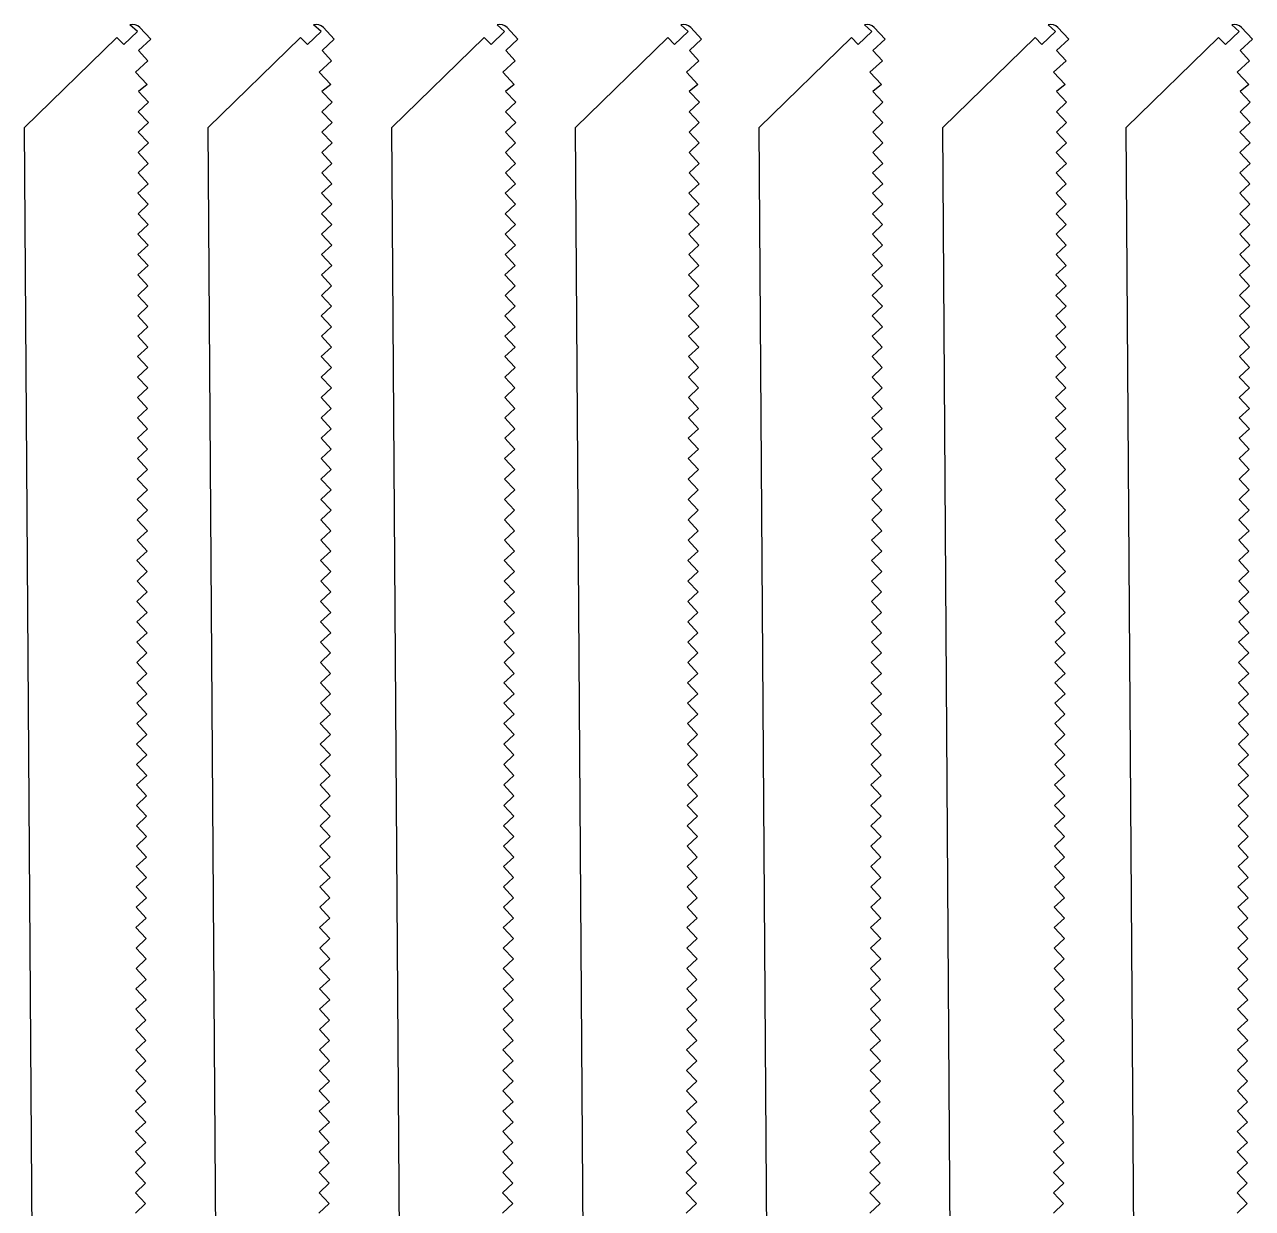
# Model space of a CAD drawing. Extents: x 12 to 2357, y -4 to 494.
# Drawn here: x 883.8 to 983, y 110 to 205.7 of the extents above; entities that cross this region are included whole.
import ezdxf

# ---------------------------------------------------------------- set-up
doc = ezdxf.new("R2010")
doc.units = 0
doc.layers.get('0').update_dxf_attribs({"linetype": 'CONTINUOUS'})

msp = doc.modelspace()

# ---------------------------------------------------------------- linework, layer by layer
for p, q in [((892.884, 205.108), (892.282, 205.627)), ((893.08, 205.423), (893.959, 204.48)), ((907.724, 205.108), (907.122, 205.627)), ((907.92, 205.423), (908.799, 204.48)), ((922.564, 205.108), (921.961, 205.627)), ((922.76, 205.423), (923.639, 204.48)), ((937.404, 205.108), (936.801, 205.627)), ((937.6, 205.423), (938.479, 204.48)), ((952.243, 205.108), (951.641, 205.627)), ((952.439, 205.423), (953.319, 204.48)), ((967.083, 205.108), (966.481, 205.627)), ((967.279, 205.423), (968.159, 204.48)), ((981.923, 205.108), (981.321, 205.627)), ((982.119, 205.423), (982.998, 204.48)), ((883.764, 197.342), (891.226, 204.605)), ((891.226, 204.605), (891.781, 204.035)), ((891.781, 204.035), (892.884, 205.108)), ((893.959, 204.48), (892.971, 203.559)), ((898.604, 197.342), (906.066, 204.605)), ((906.066, 204.605), (906.621, 204.035)), ((906.621, 204.035), (907.724, 205.108)), ((908.799, 204.48), (907.811, 203.559)), ((913.444, 197.342), (920.906, 204.605)), ((920.906, 204.605), (921.461, 204.035)), ((921.461, 204.035), (922.564, 205.108)), ((923.639, 204.48), (922.651, 203.559)), ((928.284, 197.342), (935.746, 204.605)), ((935.746, 204.605), (936.301, 204.035)), ((936.301, 204.035), (937.404, 205.108)), ((938.479, 204.48), (937.49, 203.559)), ((943.124, 197.342), (950.586, 204.605)), ((950.586, 204.605), (951.141, 204.035)), ((951.141, 204.035), (952.243, 205.108)), ((953.319, 204.48), (952.33, 203.559)), ((957.964, 197.342), (965.426, 204.605)), ((965.426, 204.605), (965.981, 204.035)), ((965.981, 204.035), (967.083, 205.108)), ((968.159, 204.48), (967.17, 203.559)), ((972.803, 197.342), (980.266, 204.605)), ((980.266, 204.605), (980.82, 204.035)), ((980.82, 204.035), (981.923, 205.108)), ((982.998, 204.48), (982.01, 203.559)), ((892.971, 203.559), (893.735, 202.739)), ((907.811, 203.559), (908.575, 202.739)), ((922.651, 203.559), (923.414, 202.739)), ((937.49, 203.559), (938.254, 202.739)), ((952.33, 203.559), (953.094, 202.739)), ((967.17, 203.559), (967.934, 202.739)), ((982.01, 203.559), (982.774, 202.739)), ((893.735, 202.739), (892.728, 201.821)), ((908.575, 202.739), (907.568, 201.821)), ((923.414, 202.739), (922.408, 201.821)), ((938.254, 202.739), (937.248, 201.821)), ((953.094, 202.739), (952.088, 201.821)), ((967.934, 202.739), (966.928, 201.821)), ((982.774, 202.739), (981.768, 201.821)), ((892.728, 201.821), (893.665, 200.81)), ((907.568, 201.821), (908.505, 200.81)), ((922.408, 201.821), (923.345, 200.81)), ((937.248, 201.821), (938.184, 200.81)), ((952.088, 201.821), (953.024, 200.81)), ((966.928, 201.821), (967.864, 200.81)), ((981.768, 201.821), (982.704, 200.81)), ((893.665, 200.81), (892.962, 200.261)), ((908.505, 200.81), (907.802, 200.261)), ((923.345, 200.81), (922.642, 200.261)), ((938.184, 200.81), (937.482, 200.261)), ((953.024, 200.81), (952.321, 200.261)), ((967.864, 200.81), (967.161, 200.261)), ((982.704, 200.81), (982.001, 200.261)), ((892.962, 200.261), (893.78, 199.384)), ((907.802, 200.261), (908.62, 199.384)), ((922.642, 200.261), (923.459, 199.384)), ((937.482, 200.261), (938.299, 199.384)), ((952.321, 200.261), (953.139, 199.384)), ((967.161, 200.261), (967.979, 199.384)), ((982.001, 200.261), (982.819, 199.384)), ((893.78, 199.384), (892.958, 198.607)), ((892.958, 198.607), (893.775, 197.73)), ((908.62, 199.384), (907.797, 198.607)), ((907.797, 198.607), (908.615, 197.73)), ((923.459, 199.384), (922.637, 198.607)), ((922.637, 198.607), (923.455, 197.73)), ((938.299, 199.384), (937.477, 198.607)), ((937.477, 198.607), (938.295, 197.73)), ((953.139, 199.384), (952.317, 198.607)), ((952.317, 198.607), (953.135, 197.73)), ((967.979, 199.384), (967.157, 198.607)), ((967.157, 198.607), (967.975, 197.73)), ((982.819, 199.384), (981.997, 198.607)), ((981.997, 198.607), (982.815, 197.73)), ((893.775, 197.73), (892.953, 196.964)), ((908.615, 197.73), (907.793, 196.964)), ((923.455, 197.73), (922.633, 196.964)), ((938.295, 197.73), (937.473, 196.964)), ((953.135, 197.73), (952.313, 196.964)), ((967.975, 197.73), (967.153, 196.964)), ((982.815, 197.73), (981.992, 196.964)), ((884.976, 21.448), (883.764, 197.342)), ((892.953, 196.964), (893.771, 196.087)), ((899.816, 21.448), (898.604, 197.342)), ((907.793, 196.964), (908.611, 196.087)), ((914.656, 21.448), (913.444, 197.342)), ((922.633, 196.964), (923.451, 196.087)), ((929.496, 21.448), (928.284, 197.342)), ((937.473, 196.964), (938.291, 196.087)), ((944.336, 21.448), (943.124, 197.342)), ((952.313, 196.964), (953.13, 196.087)), ((959.176, 21.448), (957.964, 197.342)), ((967.153, 196.964), (967.97, 196.087)), ((974.016, 21.448), (972.803, 197.342)), ((981.992, 196.964), (982.81, 196.087)), ((893.771, 196.087), (892.949, 195.32)), ((908.611, 196.087), (907.789, 195.32)), ((923.451, 196.087), (922.628, 195.32)), ((938.291, 196.087), (937.468, 195.32)), ((953.13, 196.087), (952.308, 195.32)), ((967.97, 196.087), (967.148, 195.32)), ((982.81, 196.087), (981.988, 195.32)), ((892.949, 195.32), (893.766, 194.433)), ((907.789, 195.32), (908.606, 194.433)), ((922.628, 195.32), (923.446, 194.433)), ((937.468, 195.32), (938.286, 194.433)), ((952.308, 195.32), (953.126, 194.433)), ((967.148, 195.32), (967.966, 194.433)), ((981.988, 195.32), (982.806, 194.433)), ((893.766, 194.433), (892.944, 193.666)), ((892.944, 193.666), (893.757, 192.795)), ((908.606, 194.433), (907.784, 193.666)), ((907.784, 193.666), (908.597, 192.795)), ((923.446, 194.433), (922.624, 193.666)), ((922.624, 193.666), (923.436, 192.795)), ((938.286, 194.433), (937.464, 193.666)), ((937.464, 193.666), (938.276, 192.795)), ((953.126, 194.433), (952.304, 193.666)), ((952.304, 193.666), (953.116, 192.795)), ((967.966, 194.433), (967.144, 193.666)), ((967.144, 193.666), (967.956, 192.795)), ((982.806, 194.433), (981.984, 193.666)), ((981.984, 193.666), (982.796, 192.795)), ((893.757, 192.795), (892.929, 192.023)), ((908.597, 192.795), (907.769, 192.023)), ((923.436, 192.795), (922.609, 192.023)), ((938.276, 192.795), (937.449, 192.023)), ((953.116, 192.795), (952.289, 192.023)), ((967.956, 192.795), (967.129, 192.023)), ((982.796, 192.795), (981.969, 192.023)), ((892.929, 192.023), (893.758, 191.135)), ((907.769, 192.023), (908.597, 191.135)), ((922.609, 192.023), (923.437, 191.135)), ((937.449, 192.023), (938.277, 191.135)), ((952.289, 192.023), (953.117, 191.135)), ((967.129, 192.023), (967.957, 191.135)), ((981.969, 192.023), (982.797, 191.135)), ((893.758, 191.135), (892.935, 190.369)), ((908.597, 191.135), (907.775, 190.369)), ((923.437, 191.135), (922.615, 190.369)), ((938.277, 191.135), (937.455, 190.369)), ((953.117, 191.135), (952.295, 190.369)), ((967.957, 191.135), (967.135, 190.369)), ((982.797, 191.135), (981.975, 190.369)), ((892.935, 190.369), (893.753, 189.492)), ((907.775, 190.369), (908.593, 189.492)), ((922.615, 190.369), (923.433, 189.492)), ((937.455, 190.369), (938.273, 189.492)), ((952.295, 190.369), (953.113, 189.492)), ((967.135, 190.369), (967.953, 189.492)), ((981.975, 190.369), (982.793, 189.492)), ((893.753, 189.492), (892.931, 188.725)), ((892.931, 188.725), (893.749, 187.838)), ((908.593, 189.492), (907.771, 188.725)), ((907.771, 188.725), (908.589, 187.838)), ((923.433, 189.492), (922.611, 188.725)), ((922.611, 188.725), (923.429, 187.838)), ((938.273, 189.492), (937.451, 188.725)), ((937.451, 188.725), (938.268, 187.838)), ((953.113, 189.492), (952.291, 188.725)), ((952.291, 188.725), (953.108, 187.838)), ((967.953, 189.492), (967.13, 188.725)), ((967.13, 188.725), (967.948, 187.838)), ((982.793, 189.492), (981.97, 188.725)), ((981.97, 188.725), (982.788, 187.838)), ((893.749, 187.838), (892.927, 187.071)), ((908.589, 187.838), (907.766, 187.071)), ((923.429, 187.838), (922.606, 187.071)), ((938.268, 187.838), (937.446, 187.071)), ((953.108, 187.838), (952.286, 187.071)), ((967.948, 187.838), (967.126, 187.071)), ((982.788, 187.838), (981.966, 187.071)), ((892.927, 187.071), (893.744, 186.194)), ((907.766, 187.071), (908.584, 186.194)), ((922.606, 187.071), (923.424, 186.194)), ((937.446, 187.071), (938.264, 186.194)), ((952.286, 187.071), (953.104, 186.194)), ((967.126, 187.071), (967.944, 186.194)), ((981.966, 187.071), (982.784, 186.194)), ((893.744, 186.194), (892.912, 185.418)), ((908.584, 186.194), (907.752, 185.418)), ((923.424, 186.194), (922.592, 185.418)), ((938.264, 186.194), (937.432, 185.418)), ((953.104, 186.194), (952.272, 185.418)), ((967.944, 186.194), (967.111, 185.418)), ((982.784, 186.194), (981.951, 185.418)), ((892.912, 185.418), (893.735, 184.536)), ((907.752, 185.418), (908.575, 184.536)), ((922.592, 185.418), (923.415, 184.536)), ((937.432, 185.418), (938.255, 184.536)), ((952.272, 185.418), (953.094, 184.536)), ((967.111, 185.418), (967.934, 184.536)), ((981.951, 185.418), (982.774, 184.536)), ((893.735, 184.536), (892.918, 183.763)), ((892.918, 183.763), (893.735, 182.887)), ((908.575, 184.536), (907.758, 183.763)), ((907.758, 183.763), (908.575, 182.887)), ((923.415, 184.536), (922.597, 183.763)), ((922.597, 183.763), (923.415, 182.887)), ((938.255, 184.536), (937.437, 183.763)), ((937.437, 183.763), (938.255, 182.887)), ((953.094, 184.536), (952.277, 183.763)), ((952.277, 183.763), (953.095, 182.887)), ((967.934, 184.536), (967.117, 183.763)), ((967.117, 183.763), (967.935, 182.887)), ((982.774, 184.536), (981.957, 183.763)), ((981.957, 183.763), (982.775, 182.887)), ((893.735, 182.887), (892.908, 182.115)), ((908.575, 182.887), (907.748, 182.115)), ((923.415, 182.887), (922.588, 182.115)), ((938.255, 182.887), (937.428, 182.115)), ((953.095, 182.887), (952.268, 182.115)), ((967.935, 182.887), (967.108, 182.115)), ((982.775, 182.887), (981.948, 182.115)), ((892.908, 182.115), (893.731, 181.233)), ((907.748, 182.115), (908.571, 181.233)), ((922.588, 182.115), (923.411, 181.233)), ((937.428, 182.115), (938.251, 181.233)), ((952.268, 182.115), (953.091, 181.233)), ((967.108, 182.115), (967.93, 181.233)), ((981.948, 182.115), (982.77, 181.233)), ((893.731, 181.233), (892.909, 180.466)), ((908.571, 181.233), (907.749, 180.466)), ((923.411, 181.233), (922.589, 180.466)), ((938.251, 181.233), (937.429, 180.466)), ((953.091, 181.233), (952.268, 180.466)), ((967.93, 181.233), (967.108, 180.466)), ((982.77, 181.233), (981.948, 180.466)), ((892.909, 180.466), (893.727, 179.589)), ((907.749, 180.466), (908.567, 179.589)), ((922.589, 180.466), (923.406, 179.589)), ((937.429, 180.466), (938.246, 179.589)), ((952.268, 180.466), (953.086, 179.589)), ((967.108, 180.466), (967.926, 179.589)), ((981.948, 180.466), (982.766, 179.589)), ((893.727, 179.589), (892.904, 178.822)), ((892.904, 178.822), (893.722, 177.935)), ((908.567, 179.589), (907.744, 178.822)), ((907.744, 178.822), (908.562, 177.935)), ((923.406, 179.589), (922.584, 178.822)), ((922.584, 178.822), (923.402, 177.935)), ((938.246, 179.589), (937.424, 178.822)), ((937.424, 178.822), (938.242, 177.935)), ((953.086, 179.589), (952.264, 178.822)), ((952.264, 178.822), (953.082, 177.935)), ((967.926, 179.589), (967.104, 178.822)), ((967.104, 178.822), (967.922, 177.935)), ((982.766, 179.589), (981.944, 178.822)), ((981.944, 178.822), (982.762, 177.935)), ((893.722, 177.935), (892.9, 177.169)), ((908.562, 177.935), (907.74, 177.169)), ((923.402, 177.935), (922.58, 177.169)), ((938.242, 177.935), (937.42, 177.169)), ((953.082, 177.935), (952.26, 177.169)), ((967.922, 177.935), (967.099, 177.169)), ((982.762, 177.935), (981.939, 177.169)), ((892.9, 177.169), (893.718, 176.292)), ((907.74, 177.169), (908.558, 176.292)), ((922.58, 177.169), (923.398, 176.292)), ((937.42, 177.169), (938.237, 176.292)), ((952.26, 177.169), (953.077, 176.292)), ((967.099, 177.169), (967.917, 176.292)), ((981.939, 177.169), (982.757, 176.292)), ((893.718, 176.292), (892.896, 175.525)), ((908.558, 176.292), (907.736, 175.525)), ((923.398, 176.292), (922.575, 175.525)), ((938.237, 176.292), (937.415, 175.525)), ((953.077, 176.292), (952.255, 175.525)), ((967.917, 176.292), (967.095, 175.525)), ((982.757, 176.292), (981.935, 175.525)), ((892.896, 175.525), (893.713, 174.638)), ((907.736, 175.525), (908.553, 174.638)), ((922.575, 175.525), (923.393, 174.638)), ((937.415, 175.525), (938.233, 174.638)), ((952.255, 175.525), (953.073, 174.638)), ((967.095, 175.525), (967.913, 174.638)), ((981.935, 175.525), (982.753, 174.638)), ((893.713, 174.638), (892.891, 173.871)), ((892.891, 173.871), (893.709, 172.994)), ((908.553, 174.638), (907.731, 173.871)), ((907.731, 173.871), (908.549, 172.994)), ((923.393, 174.638), (922.571, 173.871)), ((922.571, 173.871), (923.389, 172.994)), ((938.233, 174.638), (937.411, 173.871)), ((937.411, 173.871), (938.229, 172.994)), ((953.073, 174.638), (952.251, 173.871)), ((952.251, 173.871), (953.069, 172.994)), ((967.913, 174.638), (967.091, 173.871)), ((967.091, 173.871), (967.908, 172.994)), ((982.753, 174.638), (981.931, 173.871)), ((981.931, 173.871), (982.748, 172.994)), ((893.709, 172.994), (892.887, 172.217)), ((908.549, 172.994), (907.727, 172.217)), ((923.389, 172.994), (922.567, 172.217)), ((938.229, 172.994), (937.406, 172.217)), ((953.069, 172.994), (952.246, 172.217)), ((967.908, 172.994), (967.086, 172.217)), ((982.748, 172.994), (981.926, 172.217)), ((892.887, 172.217), (893.705, 171.34)), ((907.727, 172.217), (908.544, 171.34)), ((922.567, 172.217), (923.384, 171.34)), ((937.406, 172.217), (938.224, 171.34)), ((952.246, 172.217), (953.064, 171.34)), ((967.086, 172.217), (967.904, 171.34)), ((981.926, 172.217), (982.744, 171.34)), ((893.705, 171.34), (892.882, 170.574)), ((908.544, 171.34), (907.722, 170.574)), ((923.384, 171.34), (922.562, 170.574)), ((938.224, 171.34), (937.402, 170.574)), ((953.064, 171.34), (952.242, 170.574)), ((967.904, 171.34), (967.082, 170.574)), ((982.744, 171.34), (981.922, 170.574)), ((893.7, 169.697), (892.878, 168.92)), ((892.882, 170.574), (893.7, 169.697)), ((908.54, 169.697), (907.718, 168.92)), ((907.722, 170.574), (908.54, 169.697)), ((923.38, 169.697), (922.558, 168.92)), ((922.562, 170.574), (923.38, 169.697)), ((938.22, 169.697), (937.398, 168.92)), ((937.402, 170.574), (938.22, 169.697)), ((953.06, 169.697), (952.237, 168.92)), ((952.242, 170.574), (953.06, 169.697)), ((967.9, 169.697), (967.077, 168.92)), ((967.082, 170.574), (967.9, 169.697)), ((982.739, 169.697), (981.917, 168.92)), ((981.922, 170.574), (982.739, 169.697)), ((892.878, 168.92), (893.696, 168.043)), ((907.718, 168.92), (908.536, 168.043)), ((922.558, 168.92), (923.375, 168.043)), ((937.398, 168.92), (938.215, 168.043)), ((952.237, 168.92), (953.055, 168.043)), ((967.077, 168.92), (967.895, 168.043)), ((981.917, 168.92), (982.735, 168.043)), ((893.696, 168.043), (892.874, 167.276)), ((908.536, 168.043), (907.713, 167.276)), ((923.375, 168.043), (922.553, 167.276)), ((938.215, 168.043), (937.393, 167.276)), ((953.055, 168.043), (952.233, 167.276)), ((967.895, 168.043), (967.073, 167.276)), ((982.735, 168.043), (981.913, 167.276)), ((892.874, 167.276), (893.691, 166.399)), ((907.713, 167.276), (908.531, 166.399)), ((922.553, 167.276), (923.371, 166.399)), ((937.393, 167.276), (938.211, 166.399)), ((952.233, 167.276), (953.051, 166.399)), ((967.073, 167.276), (967.891, 166.399)), ((981.913, 167.276), (982.731, 166.399)), ((893.691, 166.399), (892.869, 165.632)), ((908.531, 166.399), (907.709, 165.632)), ((923.371, 166.399), (922.549, 165.632)), ((938.211, 166.399), (937.389, 165.632)), ((953.051, 166.399), (952.229, 165.632)), ((967.891, 166.399), (967.069, 165.632)), ((982.731, 166.399), (981.908, 165.632)), ((893.687, 164.745), (892.865, 163.979)), ((892.869, 165.632), (893.687, 164.745)), ((908.527, 164.745), (907.705, 163.979)), ((907.709, 165.632), (908.527, 164.745)), ((923.367, 164.745), (922.544, 163.979)), ((922.549, 165.632), (923.367, 164.745)), ((938.207, 164.745), (937.384, 163.979)), ((937.389, 165.632), (938.207, 164.745)), ((953.046, 164.745), (952.224, 163.979)), ((952.229, 165.632), (953.046, 164.745)), ((967.886, 164.745), (967.064, 163.979)), ((967.069, 165.632), (967.886, 164.745)), ((982.726, 164.745), (981.904, 163.979)), ((981.908, 165.632), (982.726, 164.745)), ((892.865, 163.979), (893.677, 163.107)), ((907.705, 163.979), (908.517, 163.107)), ((922.544, 163.979), (923.357, 163.107)), ((937.384, 163.979), (938.197, 163.107)), ((952.224, 163.979), (953.037, 163.107)), ((967.064, 163.979), (967.876, 163.107)), ((981.904, 163.979), (982.716, 163.107)), ((893.677, 163.107), (892.85, 162.336)), ((908.517, 163.107), (907.69, 162.336)), ((923.357, 163.107), (922.53, 162.336)), ((938.197, 163.107), (937.369, 162.336)), ((953.037, 163.107), (952.209, 162.336)), ((967.876, 163.107), (967.049, 162.336)), ((982.716, 163.107), (981.889, 162.336)), ((892.85, 162.336), (893.678, 161.448)), ((907.69, 162.336), (908.518, 161.448)), ((922.53, 162.336), (923.358, 161.448)), ((937.369, 162.336), (938.198, 161.448)), ((952.209, 162.336), (953.038, 161.448)), ((967.049, 162.336), (967.877, 161.448)), ((981.889, 162.336), (982.717, 161.448)), ((893.678, 161.448), (892.856, 160.681)), ((908.518, 161.448), (907.696, 160.681)), ((923.358, 161.448), (922.536, 160.681)), ((938.198, 161.448), (937.375, 160.681)), ((953.038, 161.448), (952.215, 160.681)), ((967.877, 161.448), (967.055, 160.681)), ((982.717, 161.448), (981.895, 160.681)), ((893.674, 159.804), (892.851, 159.037)), ((892.856, 160.681), (893.674, 159.804)), ((908.513, 159.804), (907.691, 159.037)), ((907.696, 160.681), (908.513, 159.804)), ((923.353, 159.804), (922.531, 159.037)), ((922.536, 160.681), (923.353, 159.804)), ((938.193, 159.804), (937.371, 159.037)), ((937.375, 160.681), (938.193, 159.804)), ((953.033, 159.804), (952.211, 159.037)), ((952.215, 160.681), (953.033, 159.804)), ((967.873, 159.804), (967.051, 159.037)), ((967.055, 160.681), (967.873, 159.804)), ((982.713, 159.804), (981.891, 159.037)), ((981.895, 160.681), (982.713, 159.804)), ((892.851, 159.037), (893.669, 158.15)), ((907.691, 159.037), (908.509, 158.15)), ((922.531, 159.037), (923.349, 158.15)), ((937.371, 159.037), (938.189, 158.15)), ((952.211, 159.037), (953.029, 158.15)), ((967.051, 159.037), (967.869, 158.15)), ((981.891, 159.037), (982.709, 158.15)), ((893.669, 158.15), (892.847, 157.384)), ((908.509, 158.15), (907.687, 157.384)), ((923.349, 158.15), (922.527, 157.384)), ((938.189, 158.15), (937.367, 157.384)), ((953.029, 158.15), (952.207, 157.384)), ((967.869, 158.15), (967.046, 157.384)), ((982.709, 158.15), (981.886, 157.384)), ((892.847, 157.384), (893.665, 156.507)), ((907.687, 157.384), (908.505, 156.507)), ((922.527, 157.384), (923.345, 156.507)), ((937.367, 157.384), (938.184, 156.507)), ((952.207, 157.384), (953.024, 156.507)), ((967.046, 157.384), (967.864, 156.507)), ((981.886, 157.384), (982.704, 156.507)), ((893.665, 156.507), (892.843, 155.74)), ((908.505, 156.507), (907.682, 155.74)), ((923.345, 156.507), (922.522, 155.74)), ((938.184, 156.507), (937.362, 155.74)), ((953.024, 156.507), (952.202, 155.74)), ((967.864, 156.507), (967.042, 155.74)), ((982.704, 156.507), (981.882, 155.74)), ((893.655, 154.868), (892.838, 154.096)), ((892.843, 155.74), (893.655, 154.868)), ((908.495, 154.868), (907.678, 154.096)), ((907.682, 155.74), (908.495, 154.868)), ((923.335, 154.868), (922.518, 154.096)), ((922.522, 155.74), (923.335, 154.868)), ((938.175, 154.868), (937.358, 154.096)), ((937.362, 155.74), (938.175, 154.868)), ((953.015, 154.868), (952.198, 154.096)), ((952.202, 155.74), (953.015, 154.868)), ((967.855, 154.868), (967.038, 154.096)), ((967.042, 155.74), (967.855, 154.868)), ((982.695, 154.868), (981.878, 154.096)), ((981.882, 155.74), (982.695, 154.868)), ((892.838, 154.096), (893.656, 153.219)), ((907.678, 154.096), (908.496, 153.219)), ((922.518, 154.096), (923.336, 153.219)), ((937.358, 154.096), (938.176, 153.219)), ((952.198, 154.096), (953.016, 153.219)), ((967.038, 154.096), (967.855, 153.219)), ((981.878, 154.096), (982.695, 153.219)), ((893.656, 153.219), (892.829, 152.448)), ((908.496, 153.219), (907.669, 152.448)), ((923.336, 153.219), (922.508, 152.448)), ((938.176, 153.219), (937.348, 152.448)), ((953.016, 153.219), (952.188, 152.448)), ((967.855, 153.219), (967.028, 152.448)), ((982.695, 153.219), (981.868, 152.448)), ((892.829, 152.448), (893.652, 151.566)), ((907.669, 152.448), (908.491, 151.566)), ((922.508, 152.448), (923.331, 151.566)), ((937.348, 152.448), (938.171, 151.566)), ((952.188, 152.448), (953.011, 151.566)), ((967.028, 152.448), (967.851, 151.566)), ((981.868, 152.448), (982.691, 151.566)), ((893.652, 151.566), (892.829, 150.799)), ((908.491, 151.566), (907.669, 150.799)), ((923.331, 151.566), (922.509, 150.799)), ((938.171, 151.566), (937.349, 150.799)), ((953.011, 151.566), (952.189, 150.799)), ((967.851, 151.566), (967.029, 150.799)), ((982.691, 151.566), (981.869, 150.799)), ((893.647, 149.922), (892.825, 149.155)), ((892.829, 150.799), (893.647, 149.922)), ((908.487, 149.922), (907.665, 149.155)), ((907.669, 150.799), (908.487, 149.922)), ((923.327, 149.922), (922.505, 149.155)), ((922.509, 150.799), (923.327, 149.922)), ((938.167, 149.922), (937.345, 149.155)), ((937.349, 150.799), (938.167, 149.922)), ((953.007, 149.922), (952.184, 149.155)), ((952.189, 150.799), (953.007, 149.922)), ((967.847, 149.922), (967.024, 149.155)), ((967.029, 150.799), (967.847, 149.922)), ((982.686, 149.922), (981.864, 149.155)), ((981.869, 150.799), (982.686, 149.922)), ((892.825, 149.155), (893.643, 148.268)), ((907.665, 149.155), (908.483, 148.268)), ((922.505, 149.155), (923.322, 148.268)), ((937.345, 149.155), (938.162, 148.268)), ((952.184, 149.155), (953.002, 148.268)), ((967.024, 149.155), (967.842, 148.268)), ((981.864, 149.155), (982.682, 148.268)), ((893.643, 148.268), (892.82, 147.501)), ((908.483, 148.268), (907.66, 147.501)), ((923.322, 148.268), (922.5, 147.501)), ((938.162, 148.268), (937.34, 147.501)), ((953.002, 148.268), (952.18, 147.501)), ((967.842, 148.268), (967.02, 147.501)), ((982.682, 148.268), (981.86, 147.501)), ((892.82, 147.501), (893.638, 146.624)), ((907.66, 147.501), (908.478, 146.624)), ((922.5, 147.501), (923.318, 146.624)), ((937.34, 147.501), (938.158, 146.624)), ((952.18, 147.501), (952.998, 146.624)), ((967.02, 147.501), (967.838, 146.624)), ((981.86, 147.501), (982.678, 146.624)), ((893.638, 146.624), (892.816, 145.858)), ((908.478, 146.624), (907.656, 145.858)), ((923.318, 146.624), (922.496, 145.858)), ((938.158, 146.624), (937.336, 145.858)), ((952.998, 146.624), (952.176, 145.858)), ((967.838, 146.624), (967.016, 145.858)), ((982.678, 146.624), (981.855, 145.858)), ((893.634, 144.971), (892.812, 144.204)), ((892.816, 145.858), (893.634, 144.971)), ((908.474, 144.971), (907.652, 144.204)), ((907.656, 145.858), (908.474, 144.971)), ((923.314, 144.971), (922.491, 144.204)), ((922.496, 145.858), (923.314, 144.971)), ((938.154, 144.971), (937.331, 144.204)), ((937.336, 145.858), (938.154, 144.971)), ((952.993, 144.971), (952.171, 144.204)), ((952.176, 145.858), (952.993, 144.971)), ((967.833, 144.971), (967.011, 144.204)), ((967.016, 145.858), (967.833, 144.971)), ((982.673, 144.971), (981.851, 144.204)), ((981.855, 145.858), (982.673, 144.971)), ((892.812, 144.204), (893.629, 143.327)), ((907.652, 144.204), (908.469, 143.327)), ((922.491, 144.204), (923.309, 143.327)), ((937.331, 144.204), (938.149, 143.327)), ((952.171, 144.204), (952.989, 143.327)), ((967.011, 144.204), (967.829, 143.327)), ((981.851, 144.204), (982.669, 143.327)), ((893.629, 143.327), (892.807, 142.55)), ((908.469, 143.327), (907.647, 142.55)), ((923.309, 143.327), (922.487, 142.55)), ((938.149, 143.327), (937.327, 142.55)), ((952.989, 143.327), (952.167, 142.55)), ((967.829, 143.327), (967.007, 142.55)), ((982.669, 143.327), (981.847, 142.55)), ((892.807, 142.55), (893.625, 141.673)), ((907.647, 142.55), (908.465, 141.673)), ((922.487, 142.55), (923.305, 141.673)), ((937.327, 142.55), (938.145, 141.673)), ((952.167, 142.55), (952.985, 141.673)), ((967.007, 142.55), (967.824, 141.673)), ((981.847, 142.55), (982.664, 141.673)), ((893.625, 141.673), (892.803, 140.906)), ((908.465, 141.673), (907.643, 140.906)), ((923.305, 141.673), (922.483, 140.906)), ((938.145, 141.673), (937.322, 140.906)), ((952.985, 141.673), (952.162, 140.906)), ((967.824, 141.673), (967.002, 140.906)), ((982.664, 141.673), (981.842, 140.906)), ((893.621, 140.029), (892.798, 139.253)), ((892.803, 140.906), (893.621, 140.029)), ((908.46, 140.029), (907.638, 139.253)), ((907.643, 140.906), (908.46, 140.029)), ((923.3, 140.029), (922.478, 139.253)), ((922.483, 140.906), (923.3, 140.029)), ((938.14, 140.029), (937.318, 139.253)), ((937.322, 140.906), (938.14, 140.029)), ((952.98, 140.029), (952.158, 139.253)), ((952.162, 140.906), (952.98, 140.029)), ((967.82, 140.029), (966.998, 139.253)), ((967.002, 140.906), (967.82, 140.029)), ((982.66, 140.029), (981.838, 139.253)), ((981.842, 140.906), (982.66, 140.029)), ((892.798, 139.253), (893.616, 138.376)), ((907.638, 139.253), (908.456, 138.376)), ((922.478, 139.253), (923.296, 138.376)), ((937.318, 139.253), (938.136, 138.376)), ((952.158, 139.253), (952.976, 138.376)), ((966.998, 139.253), (967.816, 138.376)), ((981.838, 139.253), (982.655, 138.376)), ((893.616, 138.376), (892.794, 137.609)), ((908.456, 138.376), (907.634, 137.609)), ((923.296, 138.376), (922.474, 137.609)), ((938.136, 138.376), (937.314, 137.609)), ((952.976, 138.376), (952.154, 137.609)), ((967.816, 138.376), (966.993, 137.609)), ((982.655, 138.376), (981.833, 137.609)), ((892.794, 137.609), (893.612, 136.732)), ((907.634, 137.609), (908.452, 136.732)), ((922.474, 137.609), (923.292, 136.732)), ((937.314, 137.609), (938.131, 136.732)), ((952.154, 137.609), (952.971, 136.732)), ((966.993, 137.609), (967.811, 136.732)), ((981.833, 137.609), (982.651, 136.732)), ((893.612, 136.732), (892.79, 135.965)), ((892.79, 135.965), (893.607, 135.078)), ((908.452, 136.732), (907.629, 135.965)), ((907.629, 135.965), (908.447, 135.078)), ((923.292, 136.732), (922.469, 135.965)), ((922.469, 135.965), (923.287, 135.078)), ((938.131, 136.732), (937.309, 135.965)), ((937.309, 135.965), (938.127, 135.078)), ((952.971, 136.732), (952.149, 135.965)), ((952.149, 135.965), (952.967, 135.078)), ((967.811, 136.732), (966.989, 135.965)), ((966.989, 135.965), (967.807, 135.078)), ((982.651, 136.732), (981.829, 135.965)), ((981.829, 135.965), (982.647, 135.078)), ((893.607, 135.078), (892.785, 134.311)), ((908.447, 135.078), (907.625, 134.311)), ((923.287, 135.078), (922.465, 134.311)), ((938.127, 135.078), (937.305, 134.311)), ((952.967, 135.078), (952.145, 134.311)), ((967.807, 135.078), (966.985, 134.311)), ((982.647, 135.078), (981.824, 134.311)), ((892.785, 134.311), (893.598, 133.44)), ((907.625, 134.311), (908.437, 133.44)), ((922.465, 134.311), (923.277, 133.44)), ((937.305, 134.311), (938.117, 133.44)), ((952.145, 134.311), (952.957, 133.44)), ((966.985, 134.311), (967.797, 133.44)), ((981.824, 134.311), (982.637, 133.44)), ((893.598, 133.44), (892.77, 132.669)), ((908.437, 133.44), (907.61, 132.669)), ((923.277, 133.44), (922.45, 132.669)), ((938.117, 133.44), (937.29, 132.669)), ((952.957, 133.44), (952.13, 132.669)), ((967.797, 133.44), (966.97, 132.669)), ((982.637, 133.44), (981.81, 132.669)), ((892.77, 132.669), (893.598, 131.781)), ((907.61, 132.669), (908.438, 131.781)), ((922.45, 132.669), (923.278, 131.781)), ((937.29, 132.669), (938.118, 131.781)), ((952.13, 132.669), (952.958, 131.781)), ((966.97, 132.669), (967.798, 131.781)), ((981.81, 132.669), (982.638, 131.781)), ((893.598, 131.781), (892.776, 131.014)), ((892.776, 131.014), (893.594, 130.137)), ((908.438, 131.781), (907.616, 131.014)), ((907.616, 131.014), (908.434, 130.137)), ((923.278, 131.781), (922.456, 131.014)), ((922.456, 131.014), (923.274, 130.137)), ((938.118, 131.781), (937.296, 131.014)), ((937.296, 131.014), (938.114, 130.137)), ((952.958, 131.781), (952.136, 131.014)), ((952.136, 131.014), (952.954, 130.137)), ((967.798, 131.781), (966.976, 131.014)), ((966.976, 131.014), (967.794, 130.137)), ((982.638, 131.781), (981.816, 131.014)), ((981.816, 131.014), (982.633, 130.137)), ((893.594, 130.137), (892.772, 129.37)), ((908.434, 130.137), (907.612, 129.37)), ((923.274, 130.137), (922.452, 129.37)), ((938.114, 130.137), (937.292, 129.37)), ((952.954, 130.137), (952.131, 129.37)), ((967.794, 130.137), (966.971, 129.37)), ((982.633, 130.137), (981.811, 129.37)), ((892.772, 129.37), (893.59, 128.483)), ((907.612, 129.37), (908.43, 128.483)), ((922.452, 129.37), (923.269, 128.483)), ((937.292, 129.37), (938.109, 128.483)), ((952.131, 129.37), (952.949, 128.483)), ((966.971, 129.37), (967.789, 128.483)), ((981.811, 129.37), (982.629, 128.483)), ((893.59, 128.483), (892.767, 127.716)), ((908.43, 128.483), (907.607, 127.716)), ((923.269, 128.483), (922.447, 127.716)), ((938.109, 128.483), (937.287, 127.716)), ((952.949, 128.483), (952.127, 127.716)), ((967.789, 128.483), (966.967, 127.716)), ((982.629, 128.483), (981.807, 127.716)), ((892.767, 127.716), (893.585, 126.84)), ((907.607, 127.716), (908.425, 126.84)), ((922.447, 127.716), (923.265, 126.84)), ((937.287, 127.716), (938.105, 126.84)), ((952.127, 127.716), (952.945, 126.84)), ((966.967, 127.716), (967.785, 126.84)), ((981.807, 127.716), (982.625, 126.84)), ((893.585, 126.84), (892.763, 126.073)), ((892.763, 126.073), (893.576, 125.201)), ((908.425, 126.84), (907.603, 126.073)), ((907.603, 126.073), (908.416, 125.201)), ((923.265, 126.84), (922.443, 126.073)), ((922.443, 126.073), (923.256, 125.201)), ((938.105, 126.84), (937.283, 126.073)), ((937.283, 126.073), (938.095, 125.201)), ((952.945, 126.84), (952.123, 126.073)), ((952.123, 126.073), (952.935, 125.201)), ((967.785, 126.84), (966.962, 126.073)), ((966.962, 126.073), (967.775, 125.201)), ((982.625, 126.84), (981.802, 126.073)), ((981.802, 126.073), (982.615, 125.201)), ((893.576, 125.201), (892.759, 124.429)), ((908.416, 125.201), (907.599, 124.429)), ((923.256, 125.201), (922.438, 124.429)), ((938.095, 125.201), (937.278, 124.429)), ((952.935, 125.201), (952.118, 124.429)), ((967.775, 125.201), (966.958, 124.429)), ((982.615, 125.201), (981.798, 124.429)), ((892.759, 124.429), (893.576, 123.552)), ((907.599, 124.429), (908.416, 123.552)), ((922.438, 124.429), (923.256, 123.552)), ((937.278, 124.429), (938.096, 123.552)), ((952.118, 124.429), (952.936, 123.552)), ((966.958, 124.429), (967.776, 123.552)), ((981.798, 124.429), (982.616, 123.552)), ((893.576, 123.552), (892.749, 122.781)), ((908.416, 123.552), (907.589, 122.781)), ((923.256, 123.552), (922.429, 122.781)), ((938.096, 123.552), (937.269, 122.781)), ((952.936, 123.552), (952.109, 122.781)), ((967.776, 123.552), (966.949, 122.781)), ((982.616, 123.552), (981.788, 122.781)), ((892.749, 122.781), (893.572, 121.898)), ((907.589, 122.781), (908.412, 121.898)), ((922.429, 122.781), (923.252, 121.898)), ((937.269, 122.781), (938.092, 121.898)), ((952.109, 122.781), (952.932, 121.898)), ((966.949, 122.781), (967.771, 121.898)), ((981.788, 122.781), (982.611, 121.898)), ((893.572, 121.898), (892.75, 121.132)), ((892.75, 121.132), (893.568, 120.255)), ((908.412, 121.898), (907.59, 121.132)), ((907.59, 121.132), (908.407, 120.255)), ((923.252, 121.898), (922.43, 121.132)), ((922.43, 121.132), (923.247, 120.255)), ((938.092, 121.898), (937.269, 121.132)), ((937.269, 121.132), (938.087, 120.255)), ((952.932, 121.898), (952.109, 121.132)), ((952.109, 121.132), (952.927, 120.255)), ((967.771, 121.898), (966.949, 121.132)), ((966.949, 121.132), (967.767, 120.255)), ((982.611, 121.898), (981.789, 121.132)), ((981.789, 121.132), (982.607, 120.255)), ((893.568, 120.255), (892.745, 119.488)), ((908.407, 120.255), (907.585, 119.488)), ((923.247, 120.255), (922.425, 119.488)), ((938.087, 120.255), (937.265, 119.488)), ((952.927, 120.255), (952.105, 119.488)), ((967.767, 120.255), (966.945, 119.488)), ((982.607, 120.255), (981.785, 119.488)), ((892.745, 119.488), (893.563, 118.601)), ((907.585, 119.488), (908.403, 118.601)), ((922.425, 119.488), (923.243, 118.601)), ((937.265, 119.488), (938.083, 118.601)), ((952.105, 119.488), (952.923, 118.601)), ((966.945, 119.488), (967.763, 118.601)), ((981.785, 119.488), (982.602, 118.601)), ((893.563, 118.601), (892.741, 117.834)), ((908.403, 118.601), (907.581, 117.834)), ((923.243, 118.601), (922.421, 117.834)), ((938.083, 118.601), (937.261, 117.834)), ((952.923, 118.601), (952.101, 117.834)), ((967.763, 118.601), (966.94, 117.834)), ((982.602, 118.601), (981.78, 117.834)), ((892.741, 117.834), (893.559, 116.957)), ((907.581, 117.834), (908.399, 116.957)), ((922.421, 117.834), (923.239, 116.957)), ((937.261, 117.834), (938.078, 116.957)), ((952.101, 117.834), (952.918, 116.957)), ((966.94, 117.834), (967.758, 116.957)), ((981.78, 117.834), (982.598, 116.957)), ((893.559, 116.957), (892.737, 116.191)), ((892.737, 116.191), (893.554, 115.303)), ((908.399, 116.957), (907.576, 116.191)), ((907.576, 116.191), (908.394, 115.303)), ((923.239, 116.957), (922.416, 116.191)), ((922.416, 116.191), (923.234, 115.303)), ((938.078, 116.957), (937.256, 116.191)), ((937.256, 116.191), (938.074, 115.303)), ((952.918, 116.957), (952.096, 116.191)), ((952.096, 116.191), (952.914, 115.303)), ((967.758, 116.957), (966.936, 116.191)), ((966.936, 116.191), (967.754, 115.303)), ((982.598, 116.957), (981.776, 116.191)), ((981.776, 116.191), (982.594, 115.303)), ((893.554, 115.303), (892.732, 114.537)), ((908.394, 115.303), (907.572, 114.537)), ((923.234, 115.303), (922.412, 114.537)), ((938.074, 115.303), (937.252, 114.537)), ((952.914, 115.303), (952.092, 114.537)), ((967.754, 115.303), (966.932, 114.537)), ((982.594, 115.303), (981.771, 114.537)), ((892.732, 114.537), (893.55, 113.66)), ((907.572, 114.537), (908.39, 113.66)), ((922.412, 114.537), (923.23, 113.66)), ((937.252, 114.537), (938.07, 113.66)), ((952.092, 114.537), (952.909, 113.66)), ((966.932, 114.537), (967.749, 113.66)), ((981.771, 114.537), (982.589, 113.66)), ((893.55, 113.66), (892.728, 112.883)), ((908.39, 113.66), (907.568, 112.883)), ((923.23, 113.66), (922.407, 112.883)), ((938.07, 113.66), (937.247, 112.883)), ((952.909, 113.66), (952.087, 112.883)), ((967.749, 113.66), (966.927, 112.883)), ((982.589, 113.66), (981.767, 112.883)), ((892.728, 112.883), (893.545, 112.006)), ((907.568, 112.883), (908.385, 112.006)), ((922.407, 112.883), (923.225, 112.006)), ((937.247, 112.883), (938.065, 112.006)), ((952.087, 112.883), (952.905, 112.006)), ((966.927, 112.883), (967.745, 112.006)), ((981.767, 112.883), (982.585, 112.006)), ((893.545, 112.006), (892.723, 111.239)), ((892.723, 111.239), (893.541, 110.362)), ((908.385, 112.006), (907.563, 111.239)), ((907.563, 111.239), (908.381, 110.362)), ((923.225, 112.006), (922.403, 111.239)), ((922.403, 111.239), (923.221, 110.362)), ((938.065, 112.006), (937.243, 111.239)), ((937.243, 111.239), (938.061, 110.362)), ((952.905, 112.006), (952.083, 111.239)), ((952.083, 111.239), (952.901, 110.362)), ((967.745, 112.006), (966.923, 111.239)), ((966.923, 111.239), (967.74, 110.362)), ((982.585, 112.006), (981.763, 111.239)), ((981.763, 111.239), (982.58, 110.362)), ((893.541, 110.362), (892.719, 109.585)), ((908.381, 110.362), (907.559, 109.585)), ((923.221, 110.362), (922.399, 109.585)), ((938.061, 110.362), (937.239, 109.585)), ((952.901, 110.362), (952.078, 109.585)), ((967.74, 110.362), (966.918, 109.585)), ((982.58, 110.362), (981.758, 109.585))]:
    msp.add_line(p, q)
for centre in [(892.506, 204.84), (907.345, 204.84), (922.185, 204.84), (937.025, 204.84), (951.865, 204.84), (966.705, 204.84), (981.545, 204.84)]:
    msp.add_arc(centre, 0.818, 45.43071, 105.87827)

doc.saveas('drawing.dxf')
